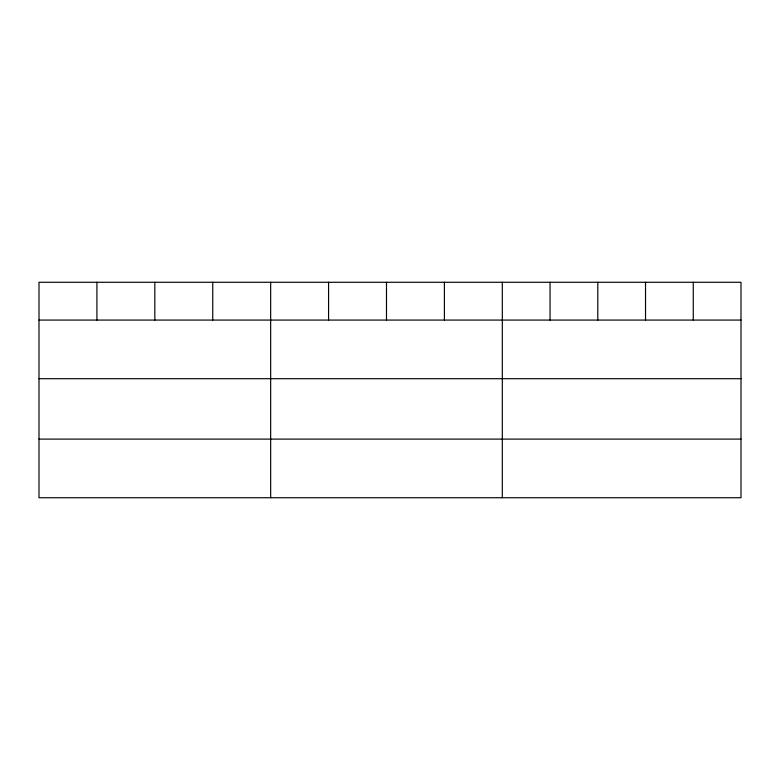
<?xml version="1.0" encoding="UTF-8"?>
<svg xmlns="http://www.w3.org/2000/svg" width="780" height="780" viewBox="0 0 780 780"><rect width="100%" height="100%" fill="white"/><g stroke="black" fill="none" stroke-linecap="round" stroke-linejoin="round"><path stroke-width="1.17" d="M741 378.7L741 282.272L39 282.272L39 497.728L741 497.728L741 378.7L39 378.7M39 320.073L741 320.073M39 439.101L741 439.101M693.264 282.272L693.264 320.073M645.528 282.272L645.528 320.073M597.792 282.272L597.792 320.073M550.056 282.272L550.056 320.073M502.32 282.272L502.32 497.728M444.405 282.272L444.405 320.073M386.49 282.272L386.49 320.073M328.575 282.272L328.575 320.073M270.66 282.272L270.66 497.728M212.745 282.272L212.745 320.073M154.83 282.272L154.83 320.073M96.915 282.272L96.915 320.073"/></g></svg>
